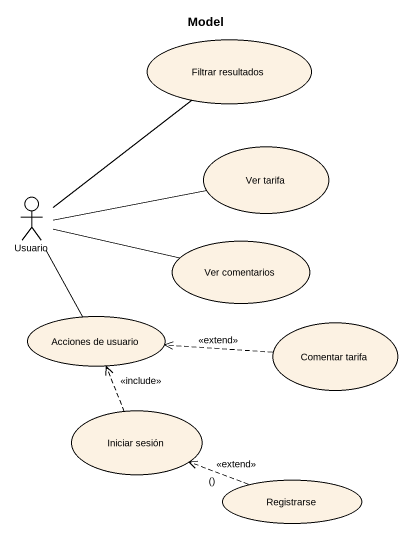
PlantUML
@startuml
title Model
usecase "Filtrar resultados" as Filtrar_resultados
usecase "Ver tarifa" as Ver_tarifa
actor Usuario
usecase "Ver comentarios" as Ver_comentarios
usecase "Acciones de usuario" as Acciones_de_usuario
usecase "Comentar tarifa" as Comentar_tarifa
usecase "Iniciar sesión" as Iniciar_sesión
usecase Registrarse
Usuario -up- Filtrar_resultados
Usuario -right- Ver_tarifa
Usuario -right- Ver_comentarios
Usuario -- Acciones_de_usuario
Comentar_tarifa .left.> Acciones_de_usuario : <<extend>>
Iniciar_sesión .up.> Acciones_de_usuario : <<include>>
Registrarse .left.> Iniciar_sesión : <<extend>>\n()
@enduml
